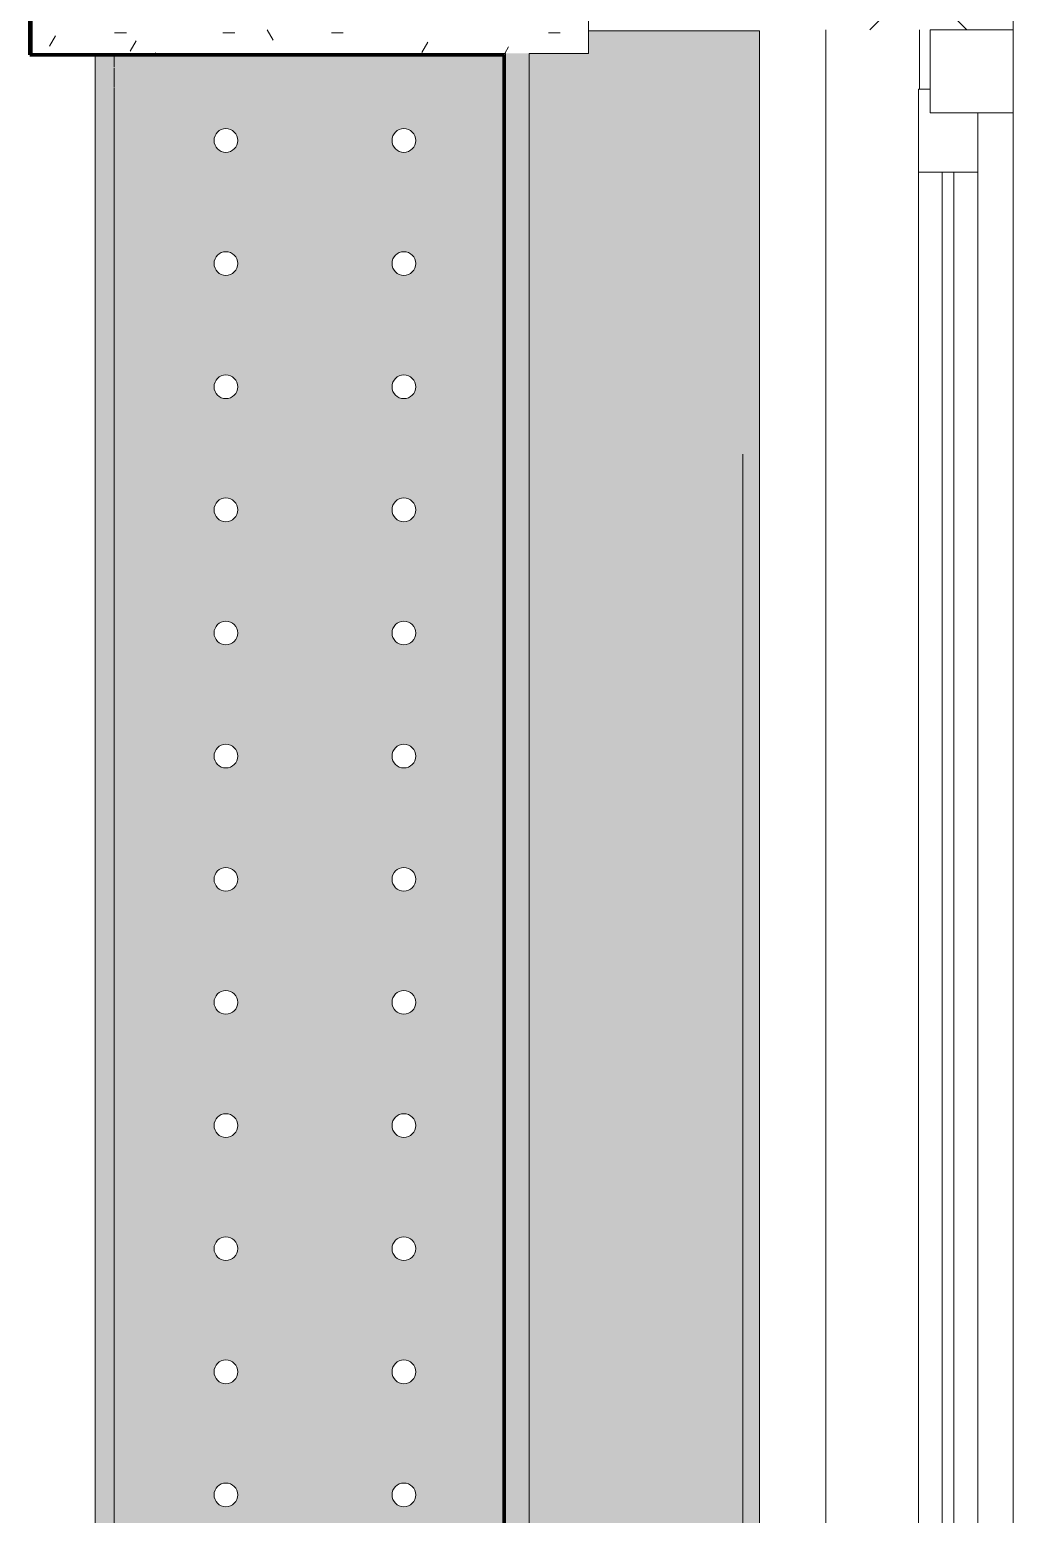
# Model space of a CAD drawing. Header units: millimetres. Extents: x 81731 to 272849, y -8553 to 29000.
# Drawn here: x 124409 to 125238, y 8749 to 10000 of the extents above; entities that cross this region are included whole.
import ezdxf

# ---------------------------------------------------------------- set-up
doc = ezdxf.new("R2010")
doc.units = ezdxf.units.MM
doc.linetypes.add('Осевая', pattern=[3175, 635, -476.25, 1587.5, -476.25])
for name, color, linetype, lineweight in [('A-GLAZ', 7, 'Continuous', 9), ('A-GLAZ-1', 7, 'Continuous', 13), ('A-WALL', 7, 'Continuous', 9), ('I-WALL', 7, 'Continuous', 9), ('Оси-2', 7, 'Осевая', 9)]:
    doc.layers.add(name, color=color, linetype=linetype, lineweight=lineweight)
for name, color, linetype, lineweight, true_color in [('A-WALL-1', 7, 'Continuous', 9, 0xc0c0c0), ('A-WALL-2', 7, 'Continuous', 9, 0xff80c0), ('A-WALL-4', 7, 'Continuous', 9, 0x8080ff), ('I-WALL-16', 7, 'Continuous', 80, 0x8080ff), ('I-WALL-4', 7, 'Continuous', 9, 0xc0c0c0), ('I-WALL-7', 7, 'Continuous', 80, 0xff80c0), ('S-WALL-ANLY', 7, 'Continuous', 13, 0x008040), ('Знаки-1', 9, 'Continuous', 9, 0x808080), ('Знаки-2', 7, 'Continuous', 9, 0xc1bbaf), ('Знаки-4', 7, 'Continuous', 9, 0xaba79f), ('Знаки-5', 7, 'Continuous', 9, 0xd4ccbd), ('Знаки-6', 7, 'Continuous', 9, 0xd1cabb), ('Знаки-7', 7, 'Continuous', 9, 0xccc5b7)]:
    doc.layers.add(name, color=color, linetype=linetype, lineweight=lineweight, true_color=true_color)
doc.layers.add('Знаки-3', color=7, linetype='Continuous', lineweight=9, transparency=0.5)
pattern_1 = [(0, (0, 0), (121.92, 30.48), [10.058, -81.382, 10.058, -81.382, -487.68]), (0, (0, 0), (121.92, 30.48), [-182.88, 10.058, -172.822, 10.058, -81.382, -213.36]), (0, (0, 0), (121.92, 30.48), [-457.2, 10.058, -50.902, 10.058, -142.342]), (120, (45.72, 15.24), (-87.356454, 90.345817), [10.058, -81.382, 10.058, -81.382, -487.68]), (120, (45.72, 15.24), (-87.356454, 90.345817), [-182.88, 10.058, -172.822, 10.058, -81.382, -213.36]), (120, (45.72, 15.24), (-87.356454, 90.345817), [-457.2, 10.058, -50.902, 10.058, -142.342]), (240, (60.96, 76.2), (-34.563546, -120.825817), [10.058, -81.382, 10.058, -81.382, -487.68]), (240, (60.96, 76.2), (-34.563546, -120.825817), [-182.88, 10.058, -172.822, 10.058, -81.382, -213.36]), (240, (60.96, 76.2), (-34.563546, -120.825817), [-457.2, 10.058, -50.902, 10.058, -142.342])]

# ---------------------------------------------------------------- blocks, each defined once
blk = doc.blocks.new('120_Окно_СКБ_2Ст_Фрамуга сверху - 120_Окно_СКБ_2Ст_2300х2500_h_ ДОО-22877051-План отделки стен 2 этажа в осях 23-33')
at = {"layer": 'A-GLAZ'}
for p, q in [((1150, 83), (-1150, 83)), ((-1080, 83), (1080, 83)), ((-1030, 33), (470, 33)), ((-1150, 13), (-1100, 13)), ((470, 23), (-1030, 23))]:
    blk.add_line(p, q, dxfattribs=at)
at = {"layer": 'A-GLAZ-1'}
for p, q in [((-1150, 13), (-1150, 83)), ((-1150, 83), (-1080, 83)), ((-1080, 83), (-1080, 13)), ((520, 53), (-1080, 53)), ((-1080, 53), (-1080, 13)), ((-1030, 3), (-1030, 53)), ((-1080, 13), (-1150, 13)), ((-1080, 13), (-1100, 13)), ((-1100, 13), (-1100, 3)), ((-1100, 3), (540, 3)), ((540, 3), (-1100, 3))]:
    blk.add_line(p, q, dxfattribs=at)
blk = doc.blocks.new('Зашивка радиатора_ с перфорацией М7_1 - Зашивка радиатора_ с перфорацией М7_1-V65-План отделки стен 2 этажа в осях 23-33')
at = {"layer": 'Знаки-3'}
for points in [[(1890, 186), (1890, 380), (-370, 380), (-370, 236), (-350.9, 236), (-350.9, 186), (1669.4, 186)], [(1890, -163.9), (-350.9, -163.9), (-350.9, -179.9), (1890, -179.9), (1890, -174)], [(-220, -166.6), (-220.7, -163.9), (-260, -164.5), (-259.3, -179.9), (-220, -179.9)], [(-230, -163.9), (-250, -163.9), (-249.7, -179.9), (-230, -179.9), (-230, -164.7)], [(-120, -163.9), (-160, -163.9), (-159.3, -179.9), (-120, -179.9)], [(-130, -179.9), (-130.3, -163.9), (-150, -163.9), (-149.7, -179.9), (-130.3, -179.9)], [(-130, -179.9), (-130.3, -163.9), (-150, -163.9), (-149.7, -179.9), (-130.3, -179.9)], [(-20, -163.9), (-60, -163.9), (-59.3, -179.9), (-20, -179.9)], [(-30, -163.9), (-50, -163.9), (-49.7, -179.9), (-30, -179.9)], [(80, -163.9), (40, -163.9), (40.7, -179.9), (80, -179.9)], [(70, -179.9), (69.7, -163.9), (50, -163.9), (50.3, -179.9), (69.7, -179.9)], [(180, -179.9), (179.3, -163.9), (140, -163.9), (140.7, -179.9), (179.3, -179.9)], [(170, -179.9), (169.7, -163.9), (150, -163.9), (150.3, -179.9), (169.7, -179.9)], [(170, -163.9), (150, -163.9), (150.3, -179.9), (170, -179.9)], [(280, -179.9), (279.3, -163.9), (240, -163.9), (240.7, -179.9), (279.3, -179.9)], [(270, -179.9), (269.7, -163.9), (250, -163.9), (250.3, -179.9), (269.7, -179.9)], [(380, -163.9), (340, -163.9), (340.7, -179.9), (380, -179.9)], [(370, -163.9), (350, -163.9), (350.3, -179.9), (370, -179.9)], [(480, -179.9), (479.3, -163.9), (440, -163.9), (440.7, -179.9), (479.3, -179.9)], [(470, -179.9), (469.7, -163.9), (450, -163.9), (450.3, -179.9), (469.7, -179.9)], [(470, -163.9), (450, -163.9), (450.3, -179.9), (470, -179.9)], [(580, -179.9), (579.3, -163.9), (540, -163.9), (540.7, -179.9), (579.3, -179.9)], [(570, -179.9), (569.7, -163.9), (550, -163.9), (550.3, -179.9), (569.7, -179.9)], [(680, -179.9), (679.3, -163.9), (640, -163.9), (640.7, -179.9), (679.3, -179.9)], [(670, -179.9), (669.7, -163.9), (650, -163.9), (650.3, -179.9), (669.7, -179.9)], [(780, -163.9), (740, -163.9), (740.7, -179.9), (780, -179.9)], [(770, -179.9), (769.7, -163.9), (750, -163.9), (750.3, -179.9), (769.7, -179.9)], [(770, -163.9), (750, -163.9), (750.3, -179.9), (770, -179.9)], [(880, -179.9), (879.3, -163.9), (840, -163.9), (840.7, -179.9), (879.3, -179.9)], [(870, -163.9), (850, -163.9), (850.3, -179.9), (870, -179.9)]]:
    blk.add_hatch(color=256, dxfattribs=at).paths.add_polyline_path(points)
h = blk.add_hatch(color=256, dxfattribs=at)
h.paths.add_polyline_path([(1890, -179.9), (1890, 166), (-350.9, 165), (-350.9, -179.9), (1799.8, -179.9)])
h.paths.add_polyline_path([(1807.5, 80.4), (1806.2, 75.4), (1802.5, 71.7), (1797.5, 70.4), (1792.5, 71.7), (1788.8, 75.4), (1787.5, 80.4), (1788.8, 85.4), (1792.5, 89), (1797.5, 90.4), (1802.5, 89), (1806.2, 85.4), (1807.2, 82.9)])
h.paths.add_polyline_path([(1807.5, -69.6), (1806.2, -74.6), (1802.5, -78.3), (1797.5, -79.6), (1792.5, -78.3), (1788.8, -74.6), (1787.5, -69.6), (1788.8, -64.6), (1792.5, -61), (1797.5, -59.6), (1802.5, -61), (1806.2, -64.6), (1807.2, -67.1)])
h.paths.add_polyline_path([(1703.7, 80.4), (1702.4, 75.4), (1698.7, 71.7), (1693.7, 70.4), (1688.7, 71.7), (1685.1, 75.4), (1683.7, 80.4), (1685.1, 85.4), (1688.7, 89), (1693.7, 90.4), (1698.7, 89), (1702.4, 85.4), (1703.4, 82.9)])
h.paths.add_polyline_path([(1703.7, -69.6), (1702.4, -74.6), (1698.7, -78.3), (1693.7, -79.6), (1688.7, -78.3), (1685.1, -74.6), (1683.7, -69.6), (1685.1, -64.6), (1688.7, -61), (1693.7, -59.6), (1698.7, -61), (1702.4, -64.6), (1703.4, -67.1)])
h.paths.add_polyline_path([(1600, 80.4), (1598.7, 75.4), (1595, 71.7), (1590, 70.4), (1585, 71.7), (1581.3, 75.4), (1580, 80.4), (1581.3, 85.4), (1585, 89), (1590, 90.4), (1595, 89), (1598.7, 85.4), (1599.7, 82.9)])
h.paths.add_polyline_path([(1600, -69.6), (1598.7, -74.6), (1595, -78.3), (1590, -79.6), (1585, -78.3), (1581.3, -74.6), (1580, -69.6), (1581.3, -64.6), (1585, -61), (1590, -59.6), (1595, -61), (1598.7, -64.6), (1599.7, -67.1)])
h.paths.add_polyline_path([(1496.2, -69.6), (1494.9, -74.6), (1491.2, -78.3), (1486.2, -79.6), (1481.2, -78.3), (1477.6, -74.6), (1476.2, -69.6), (1477.6, -64.6), (1481.2, -61), (1486.2, -59.6), (1491.2, -61), (1494.9, -64.6), (1495.9, -67.1)])
h.paths.add_polyline_path([(1496.2, 80.4), (1494.9, 75.4), (1491.2, 71.7), (1486.2, 70.4), (1481.2, 71.7), (1477.6, 75.4), (1476.2, 80.4), (1477.6, 85.4), (1481.2, 89), (1486.2, 90.4), (1491.2, 89), (1494.9, 85.4), (1495.9, 82.9)])
h.paths.add_polyline_path([(1392.5, -69.6), (1391.2, -74.6), (1387.5, -78.3), (1382.5, -79.6), (1377.5, -78.3), (1373.8, -74.6), (1372.5, -69.6), (1373.8, -64.6), (1377.5, -61), (1382.5, -59.6), (1387.5, -61), (1391.2, -64.6), (1392.2, -67.1)])
h.paths.add_polyline_path([(1392.5, 80.4), (1391.2, 75.4), (1387.5, 71.7), (1382.5, 70.4), (1377.5, 71.7), (1373.8, 75.4), (1372.5, 80.4), (1373.8, 85.4), (1377.5, 89), (1382.5, 90.4), (1387.5, 89), (1391.2, 85.4), (1392.2, 82.9)])
h.paths.add_polyline_path([(1288.7, 80.4), (1287.4, 75.4), (1283.7, 71.7), (1278.1, 70.4), (1273.7, 71.7), (1270.1, 75.4), (1268.7, 80.4), (1270.1, 85.4), (1273.7, 89), (1278.7, 90.4), (1283.7, 89), (1287.4, 85.4), (1288.4, 82.9)])
h.paths.add_polyline_path([(1288.7, -69.6), (1287.4, -74.6), (1283.7, -78.3), (1278.1, -79.6), (1273.7, -78.3), (1270.1, -74.6), (1268.7, -69.6), (1270.1, -64.6), (1273.7, -61), (1278.7, -59.6), (1283.7, -61), (1287.4, -64.6), (1288.4, -67.1)])
h.paths.add_polyline_path([(1185, -69.6), (1183.7, -74.6), (1180, -78.3), (1175, -79.6), (1170, -78.3), (1166.3, -74.6), (1165, -69.6), (1166.3, -64.6), (1170, -61), (1175, -59.6), (1180, -61), (1183.7, -64.6), (1184.7, -67.1)])
h.paths.add_polyline_path([(1185, 80.4), (1183.7, 75.4), (1180, 71.7), (1175, 70.4), (1170, 71.7), (1166.3, 75.4), (1165, 80.4), (1166.3, 85.4), (1170, 89), (1175, 90.4), (1180, 89), (1183.7, 85.4), (1184.7, 82.9)])
h.paths.add_polyline_path([(1081.2, -69.6), (1079.9, -74.6), (1076.2, -78.3), (1071.2, -79.6), (1066.2, -78.3), (1062.6, -74.6), (1061.2, -69.6), (1062.6, -64.6), (1066.2, -61), (1071.2, -59.6), (1076.2, -61), (1079.9, -64.6), (1080.9, -67.1)])
h.paths.add_polyline_path([(1081.2, 80.4), (1079.9, 75.4), (1076.2, 71.7), (1071.2, 70.4), (1066.2, 71.7), (1062.6, 75.4), (1061.2, 80.4), (1062.6, 85.4), (1066.2, 89), (1071.2, 90.4), (1076.2, 89), (1079.9, 85.4), (1080.9, 82.9)])
h.paths.add_polyline_path([(977.5, 80.4), (976.2, 75.4), (972.5, 71.7), (967.5, 70.4), (962.5, 71.7), (958.8, 75.4), (957.5, 80.4), (958.8, 85.4), (962.5, 89), (967.5, 90.4), (972.5, 89), (976.2, 85.4), (977.2, 82.9)])
h.paths.add_polyline_path([(977.5, -69.6), (976.2, -74.6), (972.5, -78.3), (967.5, -79.6), (962.5, -78.3), (958.8, -74.6), (957.5, -69.6), (958.8, -64.6), (962.5, -61), (967.5, -59.6), (972.5, -61), (976.2, -64.6), (977.2, -67.1)])
h.paths.add_polyline_path([(873.7, 80.4), (872.4, 75.4), (868.7, 71.7), (863.7, 70.4), (858.7, 71.7), (855.1, 75.4), (853.7, 80.4), (855.1, 85.4), (858.7, 89), (863.7, 90.4), (868.7, 89), (872.4, 85.4), (873.4, 82.9)])
h.paths.add_polyline_path([(873.7, -69.6), (872.4, -74.6), (868.7, -78.3), (863.7, -79.6), (858.7, -78.3), (855.1, -74.6), (853.7, -69.6), (855.1, -64.6), (858.7, -61), (863.7, -59.6), (868.7, -61), (872.4, -64.6), (873.4, -67.1)])
h.paths.add_polyline_path([(770, 80.4), (768.7, 75.4), (765, 71.7), (760, 70.4), (755, 71.7), (751.3, 75.4), (750, 80.4), (751.3, 85.4), (755, 89), (760, 90.4), (765, 89), (768.7, 85.4), (769.7, 82.9)])
h.paths.add_polyline_path([(770, -69.6), (768.7, -74.6), (765, -78.3), (760, -79.6), (755, -78.3), (751.3, -74.6), (750, -69.6), (751.3, -64.6), (755, -61), (760, -59.6), (765, -61), (768.7, -64.6), (769.7, -67.1)])
h.paths.add_polyline_path([(666.2, 80.4), (664.9, 75.4), (661.2, 71.7), (656.2, 70.4), (651.2, 71.7), (647.6, 75.4), (646.2, 80.4), (647.6, 85.4), (651.2, 89), (656.2, 90.4), (661.2, 89), (664.9, 85.4), (665.9, 82.9)])
h.paths.add_polyline_path([(666.2, -69.6), (664.9, -74.6), (661.2, -78.3), (656.2, -79.6), (651.2, -78.3), (647.6, -74.6), (646.2, -69.6), (647.6, -64.6), (651.2, -61), (656.2, -59.6), (661.2, -61), (664.9, -64.6), (665.9, -67.1)])
h.paths.add_polyline_path([(562.5, 80.4), (561.2, 75.4), (557.5, 71.7), (552.5, 70.4), (547.5, 71.7), (543.8, 75.4), (542.5, 80.4), (543.8, 85.4), (547.5, 89), (552.5, 90.4), (557.5, 89), (561.2, 85.4), (562.2, 82.9)])
h.paths.add_polyline_path([(562.5, -69.6), (561.2, -74.6), (557.5, -78.3), (552.5, -79.6), (547.5, -78.3), (543.8, -74.6), (542.5, -69.6), (543.8, -64.6), (547.5, -61), (552.5, -59.6), (557.5, -61), (561.2, -64.6), (562.2, -67.1)])
h.paths.add_polyline_path([(458.7, -69.6), (457.4, -74.6), (453.7, -78.3), (448.7, -79.6), (443.7, -78.3), (440.1, -74.6), (438.7, -69.6), (440.1, -64.6), (443.7, -61), (448.7, -59.6), (453.7, -61), (457.4, -64.6), (458.4, -67.1)])
h.paths.add_polyline_path([(458.7, 80.4), (457.4, 75.4), (453.7, 71.7), (448.7, 70.4), (443.7, 71.7), (440.1, 75.4), (438.7, 80.4), (440.1, 85.4), (443.7, 89), (448.7, 90.4), (453.7, 89), (457.4, 85.4), (458.4, 82.9)])
h.paths.add_polyline_path([(355, 80.4), (353.7, 75.4), (350, 71.7), (345, 70.4), (340, 71.7), (336.3, 75.4), (335, 80.4), (336.3, 85.4), (340, 89), (345, 90.4), (350, 89), (353.7, 85.4), (354.7, 82.9)])
h.paths.add_polyline_path([(355, -69.6), (353.7, -74.6), (350, -78.3), (345, -79.6), (340, -78.3), (336.3, -74.6), (335, -69.6), (336.3, -64.6), (340, -61), (345, -59.6), (350, -61), (353.7, -64.6), (354.7, -67.1)])
h.paths.add_polyline_path([(251.2, -69.6), (249.9, -74.6), (246.2, -78.3), (241.2, -79.6), (236.2, -78.3), (232.6, -74.6), (231.2, -69.6), (232.6, -64.6), (236.2, -61), (241.2, -59.6), (246.2, -61), (249.9, -64.6), (250.9, -67.1)])
h.paths.add_polyline_path([(251.2, 80.4), (249.9, 75.4), (246.2, 71.7), (241.2, 70.4), (236.2, 71.7), (232.6, 75.4), (231.2, 80.4), (232.6, 85.4), (236.2, 89), (241.2, 90.4), (246.2, 89), (249.9, 85.4), (250.9, 82.9)])
h.paths.add_polyline_path([(147.5, -69.6), (146.2, -74.6), (142.5, -78.3), (137.5, -79.6), (132.5, -78.3), (128.8, -74.6), (127.5, -69.6), (128.8, -64.6), (132.5, -61), (137.5, -59.6), (142.5, -61), (146.2, -64.6), (147.2, -67.1)])
h.paths.add_polyline_path([(147.5, 80.4), (146.2, 75.4), (142.5, 71.7), (137.5, 70.4), (132.5, 71.7), (128.8, 75.4), (127.5, 80.4), (128.8, 85.4), (132.5, 89), (137.5, 90.4), (142.5, 89), (146.2, 85.4), (147.2, 82.9)])
h.paths.add_polyline_path([(43.7, 80.4), (42.4, 75.4), (38.7, 71.7), (33.7, 70.4), (28.7, 71.7), (25.1, 75.4), (23.7, 80.4), (25.1, 85.4), (28.7, 89), (33.7, 90.4), (38.7, 89), (42.4, 85.4), (43.4, 82.9)])
h.paths.add_polyline_path([(43.7, -69.6), (42.4, -74.6), (38.7, -78.3), (33.7, -79.6), (28.7, -78.3), (25.1, -74.6), (23.7, -69.6), (25.1, -64.6), (28.7, -61), (33.7, -59.6), (38.7, -61), (42.4, -64.6), (43.4, -67.1)])
h.paths.add_polyline_path([(-60, -69.6), (-61.3, -74.6), (-65, -78.3), (-70, -79.6), (-75, -78.3), (-78.7, -74.6), (-80, -69.6), (-78.7, -64.6), (-75, -61), (-70, -59.6), (-65, -61), (-61.3, -64.6), (-60.3, -67.1)])
h.paths.add_polyline_path([(-60, 80.4), (-61.3, 75.4), (-65, 71.7), (-70, 70.4), (-75, 71.7), (-78.7, 75.4), (-80, 80.4), (-78.7, 85.4), (-75, 89), (-70, 90.4), (-65, 89), (-61.3, 85.4), (-60.3, 82.9)])
h.paths.add_polyline_path([(-163.8, -69.6), (-165.1, -74.6), (-168.8, -78.3), (-173.8, -79.6), (-178.8, -78.3), (-182.4, -74.6), (-183.8, -69.6), (-182.4, -64.6), (-178.8, -61), (-173.8, -59.6), (-168.8, -61), (-165.1, -64.6), (-164.1, -67.1)])
h.paths.add_polyline_path([(-163.8, 80.4), (-165.1, 75.4), (-168.8, 71.7), (-173.8, 70.4), (-178.8, 71.7), (-182.4, 75.4), (-183.8, 80.4), (-182.4, 85.4), (-178.8, 89), (-173.8, 90.4), (-168.8, 89), (-165.1, 85.4), (-164.1, 82.9)])
h.paths.add_polyline_path([(-267.5, 80.4), (-268.8, 75.4), (-272.5, 71.7), (-277.5, 70.4), (-282.5, 71.7), (-286.2, 75.4), (-287.5, 80.4), (-286.2, 85.4), (-282.5, 89), (-277.5, 90.4), (-272.5, 89), (-268.8, 85.4), (-267.8, 82.9)])
h.paths.add_polyline_path([(-267.5, -69.6), (-268.8, -74.6), (-272.5, -78.3), (-277.5, -79.6), (-282.5, -78.3), (-286.2, -74.6), (-287.5, -69.6), (-286.2, -64.6), (-282.5, -61), (-277.5, -59.6), (-272.5, -61), (-268.8, -64.6), (-267.8, -67.1)])
at = {"layer": 'Знаки-1'}
for p, q in [((1890, 380), (-370, 380)), ((-370, 380), (-370, 236)), ((-350.9, -179.9), (1890, -179.9))]:
    blk.add_line(p, q, dxfattribs=at)
for centre, start, end in [((-277.5, 80.4), 0, 180), ((-173.8, 80.4), 0, 180), ((-70, 80.4), 0, 180), ((33.7, 80.4), 0, 180), ((137.5, 80.4), 0, 180), ((241.2, 80.4), 0, 180), ((345, 80.4), 0, 180), ((448.7, 80.4), 0, 180), ((552.5, 80.4), 0, 180), ((656.2, 80.4), 0, 180), ((760, 80.4), 0, 180), ((863.7, 80.4), 0, 180), ((-277.5, 80.4), 180, 360), ((-173.8, 80.4), 180, 0), ((-70, 80.4), 180, 0), ((33.7, 80.4), 180, 360), ((137.5, 80.4), 180, 0), ((241.2, 80.4), 180, 0), ((345, 80.4), 180, 0), ((448.7, 80.4), 180, 0), ((552.5, 80.4), 180, 360), ((656.2, 80.4), 180, 0), ((760, 80.4), 180, 0), ((863.7, 80.4), 180, 0), ((-277.5, -69.6), 0, 180), ((-173.8, -69.6), 0, 180), ((-70, -69.6), 0, 180), ((33.7, -69.6), 0, 180), ((137.5, -69.6), 0, 180), ((241.2, -69.6), 0, 180), ((345, -69.6), 0, 180), ((448.7, -69.6), 0, 180), ((552.5, -69.6), 0, 180), ((656.2, -69.6), 0, 180), ((760, -69.6), 0, 180), ((863.7, -69.6), 0, 180), ((-277.5, -69.6), 180, 0), ((-173.8, -69.6), 180, 0), ((-70, -69.6), 180, 0), ((33.7, -69.6), 180, 0), ((137.5, -69.6), 180, 0), ((241.2, -69.6), 180, 0), ((345, -69.6), 180, 0), ((448.7, -69.6), 180, 0), ((552.5, -69.6), 180, 0), ((656.2, -69.6), 180, 0), ((760, -69.6), 180, 0), ((863.7, -69.6), 180, 0)]:
    blk.add_arc(centre, 10, start, end, dxfattribs=at)
at = {"layer": 'Знаки-2'}
for p, q in [((-339.2, -163.9), (-350.9, -163.9)), ((-322.7, -163.9), (-338.4, -163.9)), ((-260, -163.9), (-322.1, -163.9)), ((-260, -163.9), (-257.3, -163.9)), ((-250, -163.9), (-260, -163.9)), ((-257.3, -163.9), (-254.1, -163.9)), ((-254.1, -163.9), (-250, -163.9)), ((-250, -163.9), (-240, -163.9)), ((-240, -163.9), (-250, -163.9)), ((-239.4, -163.9), (-235, -163.9)), ((-235, -163.9), (-239.4, -163.9)), ((-235, -163.9), (-230, -163.9)), ((-230, -163.9), (-235, -163.9)), ((-230, -163.9), (-222.8, -163.9)), ((-222.8, -163.9), (-230, -163.9)), ((-222.7, -163.9), (-220, -163.9)), ((-220, -163.9), (-222.7, -163.9)), ((-160, -163.9), (-220, -163.9)), ((-160, -163.9), (-150, -163.9)), ((-150, -163.9), (-160, -163.9)), ((-150, -163.9), (-130, -163.9)), ((-145, -163.9), (-150, -163.9)), ((-135, -163.9), (-145, -163.9)), ((-130, -163.9), (-135, -163.9)), ((-130, -163.9), (-120, -163.9)), ((-120, -163.9), (-130, -163.9)), ((-60, -163.9), (-120, -163.9)), ((-60, -163.9), (-25.9, -163.9)), ((-45.2, -163.9), (-60, -163.9)), ((-22.7, -163.9), (-45.2, -163.9)), ((-25.9, -163.9), (-20, -163.9)), ((-20, -163.9), (-22.7, -163.9)), ((40, -163.9), (-20, -163.9)), ((40, -163.9), (50, -163.9)), ((40.7, -163.9), (40, -163.9)), ((50, -163.9), (40.7, -163.9)), ((50, -163.9), (55, -163.9)), ((70, -163.9), (50, -163.9)), ((55, -163.9), (62.6, -163.9)), ((62.6, -163.9), (70, -163.9)), ((70, -163.9), (74.1, -163.9)), ((77.3, -163.9), (70, -163.9)), ((74.1, -163.9), (80, -163.9)), ((80, -163.9), (77.3, -163.9)), ((140, -163.9), (80, -163.9)), ((140, -163.9), (150, -163.9)), ((150, -163.9), (140, -163.9)), ((150, -163.9), (170, -163.9)), ((155, -163.9), (150, -163.9)), ((165, -163.9), (155, -163.9)), ((170, -163.9), (165, -163.9)), ((170, -163.9), (180, -163.9)), ((180, -163.9), (170, -163.9)), ((240, -163.9), (180, -163.9)), ((240, -163.9), (250, -163.9)), ((280, -163.9), (240, -163.9)), ((250, -163.9), (270, -163.9)), ((270, -163.9), (280, -163.9)), ((340, -163.9), (280, -163.9)), ((340, -163.9), (350, -163.9)), ((345.9, -163.9), (340, -163.9)), ((350, -163.9), (345.9, -163.9)), ((350, -163.9), (370, -163.9)), ((350.3, -163.9), (350, -163.9)), ((360, -163.9), (350.3, -163.9)), ((362.6, -163.9), (360, -163.9)), ((370, -163.9), (362.6, -163.9)), ((370, -163.9), (379.3, -163.9)), ((377.3, -163.9), (370, -163.9)), ((379.3, -163.9), (377.3, -163.9)), ((379.3, -163.9), (380, -163.9)), ((380, -163.9), (379.3, -163.9)), ((440, -163.9), (380, -163.9)), ((440, -163.9), (450, -163.9)), ((440.7, -163.9), (440, -163.9)), ((450, -163.9), (440.7, -163.9)), ((450, -163.9), (455, -163.9)), ((457.4, -163.9), (450, -163.9)), ((455, -163.9), (467.1, -163.9)), ((468.7, -163.9), (457.4, -163.9)), ((467.1, -163.9), (470, -163.9)), ((470, -163.9), (468.7, -163.9)), ((470, -163.9), (474.1, -163.9)), ((477.3, -163.9), (470, -163.9)), ((474.1, -163.9), (480, -163.9)), ((480, -163.9), (477.3, -163.9)), ((540, -163.9), (480, -163.9)), ((540, -163.9), (550, -163.9)), ((550, -163.9), (540, -163.9)), ((550, -163.9), (574.1, -163.9)), ((577.3, -163.9), (550, -163.9)), ((574.1, -163.9), (580, -163.9)), ((580, -163.9), (577.3, -163.9)), ((640, -163.9), (580, -163.9)), ((640, -163.9), (640.7, -163.9)), ((650, -163.9), (640, -163.9)), ((640.7, -163.9), (650, -163.9)), ((650, -163.9), (657.4, -163.9)), ((655, -163.9), (650, -163.9)), ((667.1, -163.9), (655, -163.9)), ((657.4, -163.9), (668.7, -163.9)), ((670, -163.9), (667.1, -163.9)), ((668.7, -163.9), (670, -163.9)), ((670, -163.9), (677.3, -163.9)), ((674.1, -163.9), (670, -163.9)), ((680, -163.9), (674.1, -163.9)), ((677.3, -163.9), (680, -163.9)), ((740, -163.9), (680, -163.9)), ((740, -163.9), (750, -163.9)), ((750, -163.9), (740, -163.9)), ((750, -163.9), (755, -163.9)), ((770, -163.9), (750, -163.9)), ((755, -163.9), (770, -163.9)), ((770, -163.9), (780, -163.9)), ((780, -163.9), (770, -163.9)), ((840, -163.9), (780, -163.9)), ((840, -163.9), (880, -163.9)), ((850, -163.9), (840, -163.9)), ((880, -163.9), (850, -163.9)), ((940, -163.9), (880, -163.9)), ((-350.9, -179.9), (-260, -179.9)), ((-260, -179.9), (-250, -179.9)), ((-250, -179.9), (-260, -179.9)), ((-250, -179.9), (-230, -179.9)), ((-230, -179.9), (-250, -179.9)), ((-230, -179.9), (-220, -179.9)), ((-220, -179.9), (-230, -179.9)), ((-220, -179.9), (-160, -179.9)), ((-160, -179.9), (-150, -179.9)), ((-154.1, -179.9), (-160, -179.9)), ((-150, -179.9), (-154.1, -179.9)), ((-150, -179.9), (-145, -179.9)), ((-130, -179.9), (-150, -179.9)), ((-145, -179.9), (-135, -179.9)), ((-135, -179.9), (-130, -179.9)), ((-130, -179.9), (-120, -179.9)), ((-120, -179.9), (-130, -179.9)), ((-120, -179.9), (-60, -179.9)), ((-60, -179.9), (-57.3, -179.9)), ((-20, -179.9), (-60, -179.9)), ((-57.3, -179.9), (-20, -179.9)), ((-20, -179.9), (40, -179.9)), ((40, -179.9), (42.7, -179.9)), ((50, -179.9), (40, -179.9)), ((42.7, -179.9), (50, -179.9)), ((50, -179.9), (70, -179.9)), ((51.3, -179.9), (50, -179.9)), ((60, -179.9), (51.3, -179.9)), ((70, -179.9), (60, -179.9)), ((70, -179.9), (77.3, -179.9)), ((77.3, -179.9), (70, -179.9)), ((77.3, -179.9), (80, -179.9)), ((80, -179.9), (77.3, -179.9)), ((80, -179.9), (140, -179.9)), ((140, -179.9), (142.7, -179.9)), ((150, -179.9), (140, -179.9)), ((142.7, -179.9), (150, -179.9)), ((150, -179.9), (151.3, -179.9)), ((170, -179.9), (150, -179.9)), ((151.3, -179.9), (170, -179.9)), ((170, -179.9), (179.3, -179.9)), ((180, -179.9), (170, -179.9)), ((179.3, -179.9), (180, -179.9)), ((180, -179.9), (240, -179.9)), ((240, -179.9), (280, -179.9)), ((250, -179.9), (240, -179.9)), ((280, -179.9), (250, -179.9)), ((280, -179.9), (340, -179.9)), ((340, -179.9), (350, -179.9)), ((350, -179.9), (340, -179.9)), ((350, -179.9), (370, -179.9)), ((355, -179.9), (350, -179.9)), ((365, -179.9), (355, -179.9)), ((370, -179.9), (365, -179.9)), ((370, -179.9), (380, -179.9)), ((380, -179.9), (370, -179.9)), ((380, -179.9), (440, -179.9)), ((440, -179.9), (440.7, -179.9)), ((442.7, -179.9), (440, -179.9)), ((440.7, -179.9), (450, -179.9)), ((445.9, -179.9), (442.7, -179.9)), ((450, -179.9), (445.9, -179.9)), ((450, -179.9), (470, -179.9)), ((455, -179.9), (450, -179.9)), ((470, -179.9), (455, -179.9)), ((470, -179.9), (474.1, -179.9)), ((480, -179.9), (470, -179.9)), ((474.1, -179.9), (477.3, -179.9)), ((477.3, -179.9), (480, -179.9)), ((480, -179.9), (540, -179.9)), ((540, -179.9), (545.9, -179.9)), ((550, -179.9), (540, -179.9)), ((545.9, -179.9), (574.1, -179.9)), ((574.1, -179.9), (550, -179.9)), ((574.1, -179.9), (580, -179.9)), ((580, -179.9), (574.1, -179.9)), ((580, -179.9), (640, -179.9)), ((640, -179.9), (642.7, -179.9)), ((650, -179.9), (640, -179.9)), ((642.7, -179.9), (650, -179.9)), ((650, -179.9), (650.3, -179.9)), ((651.3, -179.9), (650, -179.9)), ((650.3, -179.9), (660, -179.9)), ((662.6, -179.9), (651.3, -179.9)), ((660, -179.9), (670, -179.9)), ((670, -179.9), (662.6, -179.9)), ((670, -179.9), (679.3, -179.9)), ((680, -179.9), (670, -179.9)), ((679.3, -179.9), (680, -179.9)), ((680, -179.9), (740, -179.9)), ((740, -179.9), (750, -179.9)), ((740.7, -179.9), (740, -179.9)), ((742.7, -179.9), (740.7, -179.9)), ((750, -179.9), (742.7, -179.9)), ((750, -179.9), (752.9, -179.9)), ((750.3, -179.9), (750, -179.9)), ((760, -179.9), (750.3, -179.9)), ((752.9, -179.9), (765, -179.9)), ((769.7, -179.9), (760, -179.9)), ((765, -179.9), (770, -179.9)), ((770, -179.9), (769.7, -179.9)), ((770, -179.9), (774.1, -179.9)), ((779.3, -179.9), (770, -179.9)), ((774.1, -179.9), (780, -179.9)), ((780, -179.9), (779.3, -179.9)), ((780, -179.9), (840, -179.9)), ((840, -179.9), (850, -179.9)), ((850, -179.9), (840, -179.9)), ((850, -179.9), (874.1, -179.9)), ((877.3, -179.9), (850, -179.9)), ((874.1, -179.9), (880, -179.9)), ((880, -179.9), (877.3, -179.9)), ((880, -179.9), (940, -179.9))]:
    blk.add_line(p, q, dxfattribs=at)
at = {"layer": 'Знаки-4'}
for p, q in [((-370, 236), (-370, 380)), ((-370, 380), (1890, 380)), ((-350.9, -163.9), (-339.2, -163.9)), ((-338.4, -163.9), (-322.7, -163.9)), ((-322.1, -163.9), (1842.1, -163.9)), ((1890, -179.9), (-350.9, -179.9)), ((1890, -179.9), (-350.9, -179.9))]:
    blk.add_line(p, q, dxfattribs=at)
for centre, start, end in [((-277.5, 80.4), 0, 180), ((-173.8, 80.4), 0, 180), ((-70, 80.4), 0, 180), ((33.7, 80.4), 0, 180), ((137.5, 80.4), 0, 180), ((241.2, 80.4), 0, 180), ((345, 80.4), 0, 180), ((448.7, 80.4), 0, 180), ((552.5, 80.4), 0, 180), ((656.2, 80.4), 0, 180), ((760, 80.4), 0, 180), ((863.7, 80.4), 0, 180), ((-277.5, 80.4), 180, 360), ((-173.8, 80.4), 180, 360), ((-70, 80.4), 180, 360), ((33.7, 80.4), 180, 360), ((137.5, 80.4), 180, 360), ((241.2, 80.4), 180, 0), ((345, 80.4), 180, 360), ((448.7, 80.4), 180, 0), ((552.5, 80.4), 180, 360), ((656.2, 80.4), 180, 360), ((760, 80.4), 180, 360), ((863.7, 80.4), 180, 360), ((-277.5, -69.6), 0, 180), ((-173.8, -69.6), 0, 180), ((-70, -69.6), 0, 180), ((33.7, -69.6), 0, 180), ((137.5, -69.6), 0, 180), ((241.2, -69.6), 0, 180), ((345, -69.6), 0, 180), ((448.7, -69.6), 0, 180), ((552.5, -69.6), 0, 180), ((656.2, -69.6), 0, 180), ((760, -69.6), 0, 180), ((863.7, -69.6), 0, 180), ((-277.5, -69.6), 180, 360), ((-173.8, -69.6), 180, 360), ((-70, -69.6), 180, 360), ((33.7, -69.6), 180, 360), ((137.5, -69.6), 180, 360), ((241.2, -69.6), 180, 360), ((345, -69.6), 180, 360), ((448.7, -69.6), 180, 360), ((552.5, -69.6), 180, 360), ((656.2, -69.6), 180, 360), ((760, -69.6), 180, 360), ((863.7, -69.6), 180, 360)]:
    blk.add_arc(centre, 10, start, end, dxfattribs=at)
at = {"layer": 'Знаки-5'}
for p, q in [((-145.2, -163.9), (-148.7, -163.9)), ((-135, -163.9), (-145, -163.9)), ((-131.3, -163.9), (-134.8, -163.9)), ((154.8, -163.9), (151.3, -163.9)), ((165, -163.9), (155, -163.9)), ((168.7, -163.9), (165.2, -163.9)), ((454.8, -163.9), (451.3, -163.9)), ((465, -163.9), (455, -163.9)), ((468.7, -163.9), (465.2, -163.9)), ((754.8, -163.9), (751.3, -163.9)), ((756.4, -163.9), (755, -163.9)), ((765, -163.9), (757.4, -163.9)), ((768.7, -163.9), (765.2, -163.9)), ((-148.7, -179.9), (-145.2, -179.9)), ((-145, -179.9), (-135, -179.9)), ((-134.8, -179.9), (-131.3, -179.9)), ((151.3, -179.9), (154.8, -179.9)), ((155, -179.9), (165, -179.9)), ((165.2, -179.9), (168.7, -179.9)), ((451.3, -179.9), (454.8, -179.9)), ((455, -179.9), (465, -179.9)), ((465.2, -179.9), (468.7, -179.9)), ((751.3, -179.9), (754.8, -179.9)), ((755, -179.9), (756.4, -179.9)), ((757.4, -179.9), (765, -179.9)), ((765.2, -179.9), (768.7, -179.9))]:
    blk.add_line(p, q, dxfattribs=at)
at = {"layer": 'Знаки-6'}
for p, q in [((-245.2, -163.9), (-248.7, -163.9)), ((-240, -163.9), (-245, -163.9)), ((-235, -163.9), (-239.4, -163.9)), ((-231.3, -163.9), (-234.8, -163.9)), ((-148.7, -163.9), (-145.2, -163.9)), ((-145.2, -163.9), (-148.7, -163.9)), ((-145, -163.9), (-135, -163.9)), ((-135, -163.9), (-145, -163.9)), ((-134.8, -163.9), (-131.3, -163.9)), ((-131.3, -163.9), (-134.8, -163.9)), ((-45.2, -163.9), (-48.7, -163.9)), ((-35, -163.9), (-45, -163.9)), ((-31.3, -163.9), (-34.8, -163.9)), ((54.8, -163.9), (51.3, -163.9)), ((65, -163.9), (55, -163.9)), ((68.7, -163.9), (65.2, -163.9)), ((151.3, -163.9), (154.8, -163.9)), ((154.8, -163.9), (151.3, -163.9)), ((155, -163.9), (165, -163.9)), ((165, -163.9), (155, -163.9)), ((165.2, -163.9), (168.7, -163.9)), ((168.7, -163.9), (165.2, -163.9)), ((254.8, -163.9), (251.3, -163.9)), ((265, -163.9), (255, -163.9)), ((268.7, -163.9), (265.2, -163.9)), ((354.8, -163.9), (351.3, -163.9)), ((365, -163.9), (355, -163.9)), ((368.7, -163.9), (365.2, -163.9)), ((451.3, -163.9), (454.8, -163.9)), ((454.8, -163.9), (451.3, -163.9)), ((455, -163.9), (465, -163.9)), ((465, -163.9), (455, -163.9)), ((465.2, -163.9), (468.7, -163.9)), ((468.7, -163.9), (465.2, -163.9)), ((554.8, -163.9), (551.3, -163.9)), ((565, -163.9), (555, -163.9)), ((568.7, -163.9), (565.2, -163.9)), ((654.8, -163.9), (651.3, -163.9)), ((665, -163.9), (655, -163.9)), ((668.7, -163.9), (665.2, -163.9)), ((751.3, -163.9), (754.8, -163.9)), ((754.8, -163.9), (751.3, -163.9)), ((755, -163.9), (756.4, -163.9)), ((756.4, -163.9), (755, -163.9)), ((757.4, -163.9), (765, -163.9)), ((765, -163.9), (757.4, -163.9)), ((765.2, -163.9), (768.7, -163.9)), ((768.7, -163.9), (765.2, -163.9)), ((854.8, -163.9), (851.3, -163.9)), ((865, -163.9), (855, -163.9)), ((868.7, -163.9), (865.2, -163.9)), ((-248.7, -179.9), (-245.2, -179.9)), ((-245, -179.9), (-235, -179.9)), ((-234.8, -179.9), (-231.3, -179.9)), ((-148.7, -179.9), (-145.2, -179.9)), ((-145.2, -179.9), (-148.7, -179.9)), ((-145, -179.9), (-135, -179.9)), ((-135, -179.9), (-145, -179.9)), ((-134.8, -179.9), (-131.3, -179.9)), ((-131.3, -179.9), (-134.8, -179.9)), ((-48.7, -179.9), (-45.2, -179.9)), ((-45, -179.9), (-35, -179.9)), ((-34.8, -179.9), (-31.3, -179.9)), ((51.3, -179.9), (54.8, -179.9)), ((55, -179.9), (65, -179.9)), ((65.2, -179.9), (68.7, -179.9)), ((151.3, -179.9), (154.8, -179.9)), ((154.8, -179.9), (151.3, -179.9)), ((155, -179.9), (165, -179.9)), ((165, -179.9), (155, -179.9)), ((165.2, -179.9), (168.7, -179.9)), ((168.7, -179.9), (165.2, -179.9)), ((251.3, -179.9), (254.8, -179.9)), ((255, -179.9), (265, -179.9)), ((265.2, -179.9), (268.7, -179.9)), ((351.3, -179.9), (354.8, -179.9)), ((355, -179.9), (365, -179.9)), ((365.2, -179.9), (368.7, -179.9)), ((451.3, -179.9), (454.8, -179.9)), ((454.8, -179.9), (451.3, -179.9)), ((455, -179.9), (465, -179.9)), ((465, -179.9), (455, -179.9)), ((465.2, -179.9), (468.7, -179.9)), ((468.7, -179.9), (465.2, -179.9)), ((551.3, -179.9), (554.8, -179.9)), ((555, -179.9), (565, -179.9)), ((565.2, -179.9), (568.7, -179.9)), ((651.3, -179.9), (654.8, -179.9)), ((655, -179.9), (665, -179.9)), ((665.2, -179.9), (668.7, -179.9)), ((751.3, -179.9), (754.8, -179.9)), ((754.8, -179.9), (751.3, -179.9)), ((755, -179.9), (756.4, -179.9)), ((756.4, -179.9), (755, -179.9)), ((757.4, -179.9), (765, -179.9)), ((760, -179.9), (757.4, -179.9)), ((765, -179.9), (760, -179.9)), ((765.2, -179.9), (768.7, -179.9)), ((768.7, -179.9), (765.2, -179.9)), ((851.3, -179.9), (854.8, -179.9)), ((855, -179.9), (865, -179.9)), ((865.2, -179.9), (868.7, -179.9))]:
    blk.add_line(p, q, dxfattribs=at)
at = {"layer": 'Знаки-7'}
for p, q in [((-250, -163.9), (-259.3, -163.9)), ((-248.7, -163.9), (-245.2, -163.9)), ((-245.2, -163.9), (-248.7, -163.9)), ((-245, -163.9), (-240, -163.9)), ((-240, -163.9), (-245, -163.9)), ((-239.4, -163.9), (-235, -163.9)), ((-235, -163.9), (-239.4, -163.9)), ((-234.8, -163.9), (-231.3, -163.9)), ((-231.3, -163.9), (-234.8, -163.9)), ((-222.8, -163.9), (-230, -163.9)), ((-220.7, -163.9), (-222.7, -163.9)), ((-157.3, -163.9), (-159.3, -163.9)), ((-150, -163.9), (-156.6, -163.9)), ((-150, -163.9), (-130, -163.9)), ((-130, -163.9), (-150, -163.9)), ((-120.7, -163.9), (-130, -163.9)), ((-50, -163.9), (-59.3, -163.9)), ((-50, -163.9), (-45.2, -163.9)), ((-45.2, -163.9), (-50, -163.9)), ((-45, -163.9), (-35, -163.9)), ((-35, -163.9), (-45, -163.9)), ((-34.8, -163.9), (-30, -163.9)), ((-30, -163.9), (-34.8, -163.9)), ((-26.1, -163.9), (-30, -163.9)), ((-20.7, -163.9), (-25.9, -163.9)), ((50, -163.9), (40.7, -163.9)), ((51.3, -163.9), (54.8, -163.9)), ((54.8, -163.9), (51.3, -163.9)), ((55, -163.9), (65, -163.9)), ((65, -163.9), (55, -163.9)), ((65.2, -163.9), (68.7, -163.9)), ((68.7, -163.9), (65.2, -163.9)), ((79.3, -163.9), (70, -163.9)), ((150, -163.9), (140.7, -163.9)), ((150, -163.9), (170, -163.9)), ((170, -163.9), (150, -163.9)), ((179.3, -163.9), (170, -163.9)), ((250, -163.9), (240.7, -163.9)), ((250, -163.9), (254.8, -163.9)), ((254.8, -163.9), (250, -163.9)), ((255, -163.9), (265, -163.9)), ((265, -163.9), (255, -163.9)), ((265.2, -163.9), (270, -163.9)), ((270, -163.9), (265.2, -163.9)), ((279.3, -163.9), (270, -163.9)), ((350, -163.9), (340.7, -163.9)), ((351.3, -163.9), (354.8, -163.9)), ((354.8, -163.9), (351.3, -163.9)), ((355, -163.9), (365, -163.9)), ((365, -163.9), (355, -163.9)), ((365.1, -163.9), (365.2, -163.9)), ((365.2, -163.9), (365.1, -163.9)), ((365.2, -163.9), (368.7, -163.9)), ((368.7, -163.9), (365.2, -163.9)), ((379.3, -163.9), (370, -163.9)), ((450, -163.9), (440.7, -163.9)), ((450, -163.9), (470, -163.9)), ((470, -163.9), (450, -163.9)), ((479.3, -163.9), (470, -163.9)), ((550, -163.9), (540.7, -163.9)), ((550, -163.9), (554.8, -163.9)), ((554.8, -163.9), (550, -163.9)), ((555, -163.9), (565, -163.9)), ((565, -163.9), (555, -163.9)), ((565.2, -163.9), (570, -163.9)), ((570, -163.9), (565.2, -163.9)), ((579.3, -163.9), (570, -163.9)), ((650, -163.9), (640.7, -163.9)), ((651.3, -163.9), (654.8, -163.9)), ((654.8, -163.9), (651.3, -163.9)), ((655, -163.9), (665, -163.9)), ((665, -163.9), (655, -163.9)), ((665.2, -163.9), (668.7, -163.9)), ((668.7, -163.9), (665.2, -163.9)), ((679.3, -163.9), (670, -163.9)), ((750, -163.9), (740.7, -163.9)), ((750, -163.9), (751.3, -163.9)), ((752.9, -163.9), (750, -163.9)), ((751.3, -163.9), (757.4, -163.9)), ((760, -163.9), (752.9, -163.9)), ((757.4, -163.9), (765, -163.9)), ((770, -163.9), (760, -163.9)), ((765, -163.9), (769.7, -163.9)), ((769.7, -163.9), (770, -163.9)), ((779.3, -163.9), (770, -163.9)), ((850, -163.9), (840.7, -163.9)), ((850, -163.9), (851.3, -163.9)), ((850.3, -163.9), (850, -163.9)), ((854.8, -163.9), (850.3, -163.9)), ((851.3, -163.9), (852.9, -163.9)), ((852.9, -163.9), (854.8, -163.9)), ((855, -163.9), (860, -163.9)), ((857.4, -163.9), (855, -163.9)), ((865, -163.9), (857.4, -163.9)), ((860, -163.9), (862.6, -163.9)), ((862.6, -163.9), (865, -163.9)), ((865.2, -163.9), (868.7, -163.9)), ((867.1, -163.9), (865.2, -163.9)), ((870, -163.9), (867.1, -163.9)), ((868.7, -163.9), (869.7, -163.9)), ((869.7, -163.9), (870, -163.9)), ((879.3, -163.9), (870, -163.9)), ((-259.3, -179.9), (-250, -179.9)), ((-248.7, -179.9), (-245.2, -179.9)), ((-245.2, -179.9), (-248.7, -179.9)), ((-245, -179.9), (-235, -179.9)), ((-235, -179.9), (-245, -179.9)), ((-234.8, -179.9), (-231.3, -179.9)), ((-231.3, -179.9), (-234.8, -179.9)), ((-230, -179.9), (-220.7, -179.9)), ((-159.3, -179.9), (-157.3, -179.9)), ((-156.6, -179.9), (-150, -179.9)), ((-150, -179.9), (-130, -179.9)), ((-130, -179.9), (-150, -179.9)), ((-130, -179.9), (-120.7, -179.9)), ((-59.3, -179.9), (-50, -179.9)), ((-50, -179.9), (-45.2, -179.9)), ((-45.2, -179.9), (-50, -179.9)), ((-45, -179.9), (-35, -179.9)), ((-35, -179.9), (-45, -179.9)), ((-34.8, -179.9), (-30, -179.9)), ((-30, -179.9), (-34.8, -179.9)), ((-30, -179.9), (-26.1, -179.9)), ((-25.9, -179.9), (-20.7, -179.9)), ((40.7, -179.9), (50, -179.9)), ((51.3, -179.9), (54.8, -179.9)), ((54.8, -179.9), (51.3, -179.9)), ((55, -179.9), (65, -179.9)), ((65, -179.9), (55, -179.9)), ((65.2, -179.9), (68.7, -179.9)), ((68.7, -179.9), (65.2, -179.9)), ((70, -179.9), (79.3, -179.9)), ((140.7, -179.9), (150, -179.9)), ((150, -179.9), (170, -179.9)), ((170, -179.9), (150, -179.9)), ((170, -179.9), (179.3, -179.9)), ((240.7, -179.9), (250, -179.9)), ((250, -179.9), (254.8, -179.9)), ((254.8, -179.9), (250, -179.9)), ((255, -179.9), (265, -179.9)), ((265, -179.9), (255, -179.9)), ((265.2, -179.9), (270, -179.9)), ((270, -179.9), (265.2, -179.9)), ((270, -179.9), (279.3, -179.9)), ((340.7, -179.9), (350, -179.9)), ((351.3, -179.9), (354.8, -179.9)), ((354.8, -179.9), (351.3, -179.9)), ((355, -179.9), (365, -179.9)), ((365, -179.9), (355, -179.9)), ((365.1, -179.9), (368.7, -179.9)), ((368.7, -179.9), (365.1, -179.9)), ((370, -179.9), (379.3, -179.9)), ((440.7, -179.9), (450, -179.9)), ((450, -179.9), (470, -179.9)), ((470, -179.9), (450, -179.9)), ((470, -179.9), (479.3, -179.9)), ((540.7, -179.9), (550, -179.9)), ((550, -179.9), (554.8, -179.9)), ((554.8, -179.9), (550, -179.9)), ((555, -179.9), (565, -179.9)), ((565, -179.9), (555, -179.9)), ((565.2, -179.9), (570, -179.9)), ((570, -179.9), (565.2, -179.9)), ((570, -179.9), (579.3, -179.9)), ((640.7, -179.9), (650, -179.9)), ((651.3, -179.9), (654.8, -179.9)), ((654.8, -179.9), (651.3, -179.9)), ((655, -179.9), (665, -179.9)), ((665, -179.9), (655, -179.9)), ((665.2, -179.9), (668.7, -179.9)), ((668.7, -179.9), (665.2, -179.9)), ((670, -179.9), (679.3, -179.9)), ((740.7, -179.9), (750, -179.9)), ((750, -179.9), (770, -179.9)), ((770, -179.9), (750, -179.9)), ((770, -179.9), (779.3, -179.9)), ((840.7, -179.9), (850, -179.9)), ((850, -179.9), (854.8, -179.9)), ((854.8, -179.9), (850, -179.9)), ((855, -179.9), (865, -179.9)), ((865, -179.9), (855, -179.9)), ((865.2, -179.9), (870, -179.9)), ((870, -179.9), (865.2, -179.9)), ((870, -179.9), (879.3, -179.9))]:
    blk.add_line(p, q, dxfattribs=at)

msp = doc.modelspace()

# ---------------------------------------------------------------- hatches: boundary and pattern name
at = {"layer": 'A-WALL'}
h = msp.add_hatch(dxfattribs=at)
h.set_pattern_fill('FP_1', color=256, style=0, pattern_type=2)
h.set_pattern_definition([(45, (0, 0), (-70.71068, 70.71068), []), (135, (0, 0), (-70.71068, -70.71068), [])])
h.paths.add_polyline_path([(125230, -250), (125230, 7700), (125080, 7698.9), (125080, -250)])
h.paths.add_polyline_path([(125080, 10000), (125230, 10000), (125230, 11920), (125080, 11920), (125080, 10307.4)])
h.paths.add_polyline_path([(125230, 13120), (125230, 21400), (125080, 21400), (125080, 13120)])
at = {"layer": 'I-WALL'}
h = msp.add_hatch(dxfattribs=at)
h.set_pattern_fill('FP_39', color=256, style=0, pattern_type=2)
h.set_pattern_definition(pattern_1)
h.paths.add_polyline_path([(124880, 9980), (124880, 10000), (124410, 10000), (124410, 9980), (124830, 9980)])
h = msp.add_hatch(dxfattribs=at)
h.set_pattern_fill('FP_39', color=256, style=0, pattern_type=2)
h.set_pattern_definition(pattern_1)
h.paths.add_polyline_path([(124810, 170), (124830, 170), (124830, 9980), (124810, 9980), (124810, 171)])

# ---------------------------------------------------------------- linework, layer by layer
at = {"layer": 'A-WALL-1'}
for p, q in [((125238, -258), (125238, 21558)), ((125080, 10000), (125080, -100))]:
    msp.add_line(p, q, dxfattribs=at)
at = {"layer": 'A-WALL-2'}
msp.add_line((124810, 171), (124810, 9980), dxfattribs=at)
at = {"layer": 'A-WALL-4'}
for p, q in [((124810, 9980), (124410, 9980)), ((124809, 9979), (124809, 9980))]:
    msp.add_line(p, q, dxfattribs=at)
at = {"layer": 'I-WALL-16'}
for p, q in [((124409, 10359.5), (124409, 9979)), ((124410, 9980), (124410, 10359.5)), ((124409, 9979), (124809, 9979))]:
    msp.add_line(p, q, dxfattribs=at)
at = {"layer": 'I-WALL-4'}
for p, q in [((124880, 9980), (124880, 10075)), ((124830, 7700), (124830, 9980)), ((124830, 9980), (124880, 9980))]:
    msp.add_line(p, q, dxfattribs=at)
at = {"layer": 'I-WALL-7'}
msp.add_line((124809, 9979), (124809, 171), dxfattribs=at)
at = {"layer": 'S-WALL-ANLY'}
msp.add_line((125159, 10000), (125159, 9950), dxfattribs=at)
at = {"layer": 'Оси-2'}
msp.add_line((125010, 593.7), (125010, 19415.1), dxfattribs=at)

# ---------------------------------------------------------------- block references
at = {"layer": 'A-GLAZ', "rotation": 269.9999999999999}
msp.add_blockref('120_Окно_СКБ_2Ст_Фрамуга сверху - 120_Окно_СКБ_2Ст_2300х2500_h_ ДОО-22877051-План отделки стен 2 этажа в осях 23-33', (125155, 8850), dxfattribs=at)
at = {"layer": 'Знаки-2', "rotation": 270.0000000000002}
msp.add_blockref('Зашивка радиатора_ с перфорацией М7_1 - Зашивка радиатора_ с перфорацией М7_1-V65-План отделки стен 2 этажа в осях 23-33', (124644, 9629.2), dxfattribs=at)

doc.saveas('drawing.dxf')
